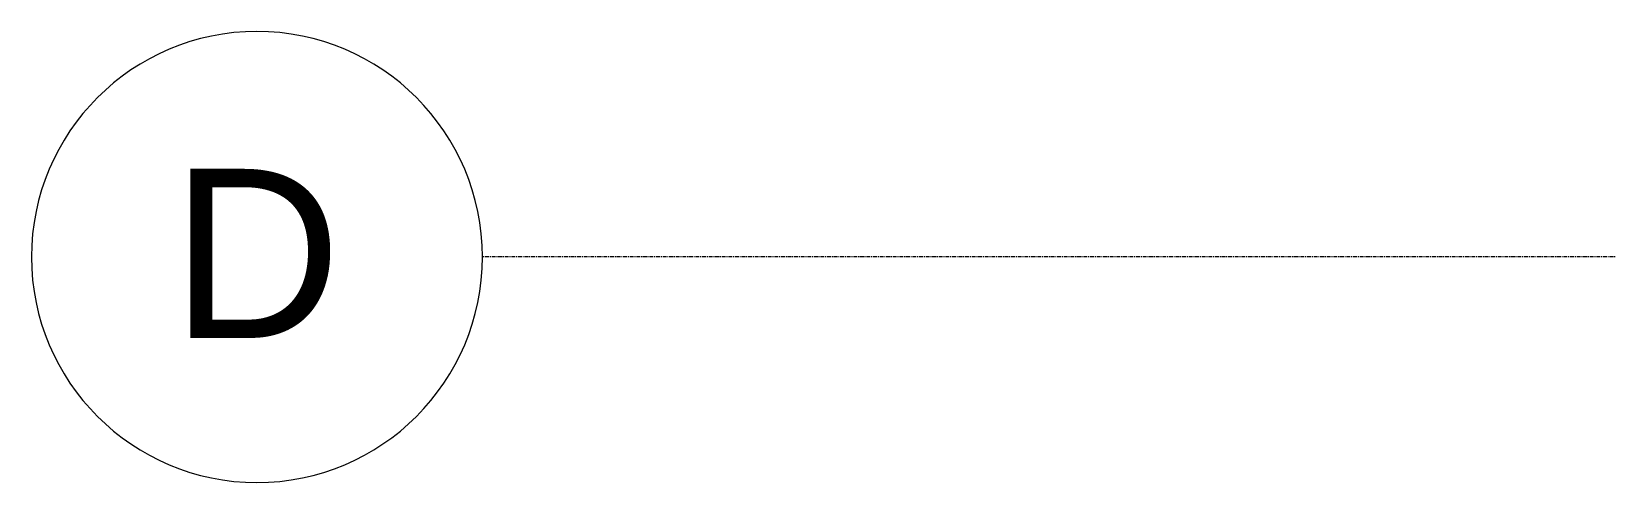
# Model space of a CAD drawing. Header units: inches. Extents: x -4294 to -464, y 9706 to 12475.
# Drawn here: x -4292.2 to -4082.7, y 10783.2 to 10843.2 of the extents above; entities that cross this region are included whole.
import ezdxf

# ---------------------------------------------------------------- set-up
doc = ezdxf.new("R2010")
doc.units = ezdxf.units.IN
doc.header["$MEASUREMENT"] = 0
doc.linetypes.add('Grid Line 1_2_', pattern=[0.875, 0.5, -0.125, 0.125, -0.125])
for name, color, linetype, lineweight in [('0-1', 7, 'Continuous', 5), ('0-7', 165, 'Continuous', 5), ('S-GRID-1', 1, 'Grid Line 1_2_', 9), ('S-GRID-IDEN', 1, 'Continuous', 9), ('S-GRID-IDEN-1', 147, 'Continuous', 9)]:
    doc.layers.add(name, color=color, linetype=linetype, lineweight=lineweight)
doc.styles.add('Arial_1', font='arial.ttf', dxfattribs={"height": 22.5})

# ---------------------------------------------------------------- blocks, each defined once
blk = doc.blocks.new('Grid - Grid Head - Circle-50561-FLOOR PLAN - 1ST FLOOR')
at = {"layer": 'S-GRID-IDEN-1'}
for start, end in [(360, 180), (180, 360)]:
    blk.add_arc((0, 0), 0.25, start, end, dxfattribs=at)
blk = doc.blocks.new('CTR - 1st Phase - Shell_rvt-1-FLOOR PLAN - 1ST FLOOR')
at = {"layer": 'S-GRID-1'}
blk.add_line((-464.45, 10813.19), (-4232.19, 10813.19), dxfattribs=at)
at = {"layer": '0-7', "xscale": 120, "yscale": 120, "zscale": 120, "rotation": 89.9999999999999}
blk.add_blockref('Grid - Grid Head - Circle-50561-FLOOR PLAN - 1ST FLOOR', (-4262.19, 10813.19), dxfattribs=at)
at = {"layer": 'S-GRID-IDEN', "insert": (-4273.64, 10824.92), "char_height": 22.5, "width": 27.6487, "attachment_point": 1, "style": 'Arial_1'}
blk.add_mtext('D', dxfattribs=at)

msp = doc.modelspace()

# ---------------------------------------------------------------- block references
at = {"layer": '0-1'}
msp.add_blockref('CTR - 1st Phase - Shell_rvt-1-FLOOR PLAN - 1ST FLOOR', (0, 0), dxfattribs=at)

doc.saveas('drawing.dxf')
